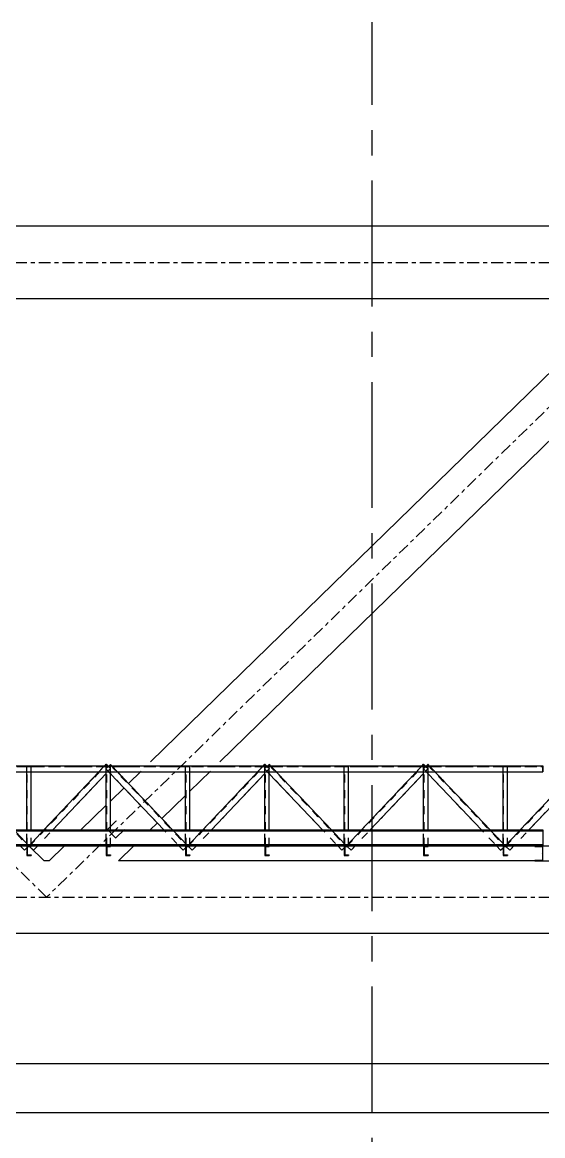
# Model space of a CAD drawing. Header units: millimetres. Extents: x 2368 to 8313, y 7493 to 11698.
# Drawn here: x 5866.5 to 5997.6, y 8937 to 9217.7 of the extents above; entities that cross this region are included whole.
import ezdxf

# ---------------------------------------------------------------- set-up
doc = ezdxf.new("R2010")
doc.units = ezdxf.units.MM
for name, pattern in [('CENTER', [50.8, 31.75, -6.35, 6.35, -6.35]), ('XKITLINE00', [0]), ('XKITLINE02', [4, 2, -2]), ('XKITLINE03', [6, 3, -1, 1, -1])]:
    doc.linetypes.add(name, pattern=pattern)
doc.styles.add('ROMANS', font='romans.shx')
doc.dimstyles.new('MD300', dxfattribs={"dimtxt": 2.5, "dimasz": 2.5, "dimexe": 1, "dimexo": 1, "dimgap": 0.5, "dimtad": 1, "dimdec": 1, "dimlfac": 50, "dimrnd": 0.5, "dimdsep": 46, "dimtxsty": 'ROMANS', "dimcen": 1, "dimclrd": 146, "dimclre": 146, "dimclrt": 30, "dimadec": 1, "dimazin": 2, "dimtfac": 1, "dimtdec": 1, "dimtmove": 0, "dimatfit": 1, "dimfxl": 1, "dimtolj": 1, "dimtzin": 0, "dimlwd": -1, "dimlwe": -1, "dimarcsym": 0})

# ---------------------------------------------------------------- blocks, each defined once
blk = doc.blocks.new('*D5')
at = {"color": 146, "transparency": 16777216}
for p, q in [((6312.59, 9032.28), (6312.59, 8954.12)), ((5216.59, 8977.65), (5216.59, 8954.12)), ((6310.09, 8955.12), (5219.09, 8955.12))]:
    blk.add_line(p, q, dxfattribs=at)
for points in [[(5219.09, 8955.54), (5219.09, 8954.7), (5216.59, 8955.12)], [(6310.09, 8955.54), (6310.09, 8954.7), (6312.59, 8955.12)]]:
    blk.add_solid(points, dxfattribs=at)
at = {"layer": 'Defpoints', "color": 0, "transparency": 16777216}
for p in [(6312.59, 9033.28), (5216.59, 8978.65), (5216.59, 8955.12)]:
    blk.add_point(p, dxfattribs=at)
at = {"color": 30, "transparency": 16777216, "insert": (5764.59, 8956.87), "char_height": 2.5, "attachment_point": 5, "style": 'ROMANS'}
blk.add_mtext('\\A1;54800', dxfattribs=at)
blk = doc.blocks.new('*D6')
at = {"color": 146, "transparency": 16777216}
for p, q in [((4120.59, 9032.28), (4120.59, 8941.84)), ((6312.59, 9032.28), (6312.59, 8941.84)), ((4123.09, 8942.84), (6310.09, 8942.84))]:
    blk.add_line(p, q, dxfattribs=at)
for points in [[(4123.09, 8943.25), (4123.09, 8942.42), (4120.59, 8942.84)], [(6310.09, 8943.25), (6310.09, 8942.42), (6312.59, 8942.84)]]:
    blk.add_solid(points, dxfattribs=at)
at = {"layer": 'Defpoints', "color": 0, "transparency": 16777216}
for p in [(4120.59, 9033.28), (6312.59, 9033.28), (6312.59, 8942.84)]:
    blk.add_point(p, dxfattribs=at)
at = {"color": 30, "transparency": 16777216, "insert": (5216.59, 8944.59), "char_height": 2.5, "attachment_point": 5, "style": 'ROMANS'}
blk.add_mtext('\\A1;109600', dxfattribs=at)

msp = doc.modelspace()

# ---------------------------------------------------------------- linework, layer by layer
at = {"color": 6, "linetype": 'CENTER'}
msp.add_line((5954.5882, 8739.6288), (5954.5882, 9217.681), dxfattribs=at)
at = {"color": 8, "linetype": 'XKITLINE00'}
for p, q in [((6248.2346, 9166.2624), (5738.5883, 9166.2624)), ((6018.4845, 9147.9824), (5738.5883, 9147.9824)), ((6018.4845, 9147.9824), (5898.7881, 9031.2055)), ((6035.8045, 9147.8356), (5916.2585, 9031.2055)), ((5896.445, 9028.9195), (5893.2311, 9025.7839)), ((5913.9154, 9028.9195), (5908.6884, 9023.82)), ((5892.0857, 9024.6665), (5888.6884, 9021.3521)), ((5907.5884, 9022.7468), (5901.6264, 9016.9302)), ((5887.5884, 9020.2789), (5881.2165, 9014.0624)), ((5900.481, 9015.8127), (5898.6869, 9014.0624)), ((5871.9549, 9006.2624), (5868.2364, 9009.8903)), ((5877.1165, 9010.0624), (5873.2215, 9006.2624)), ((5894.5869, 9010.0624), (5890.6919, 9006.2624)), ((5873.2215, 9006.2624), (5871.9549, 9006.2624)), ((5995.5884, 9006.2624), (5890.6919, 9006.2624)), ((6149.4519, 8987.9824), (5738.5882, 8987.9824))]:
    msp.add_line(p, q, dxfattribs=at)
at = {"color": 8, "linetype": 'XKITLINE03'}
for p, q in [((5872.5882, 8997.1224), (5708.5882, 9157.1224)), ((5738.5883, 9157.1224), (6269.5876, 9157.1224)), ((6036.5882, 9157.1224), (5872.5882, 8997.1225)), ((5887.9047, 9014.189), (5890.0807, 9016.3119)), ((5887.9047, 9014.189), (5890.0807, 9016.3119)), ((5887.9047, 9014.189), (5890.0807, 9016.3119)), ((5890.0276, 9012.013), (5887.9047, 9014.189)), ((5890.0276, 9012.013), (5887.9047, 9014.189)), ((5890.0276, 9012.013), (5887.9047, 9014.189)), ((5892.2036, 9014.1359), (5890.0276, 9012.013)), ((5892.2036, 9014.1359), (5890.0276, 9012.013)), ((5892.2036, 9014.1359), (5890.0276, 9012.013)), ((5890.0542, 9014.1624), (5890.0542, 9014.1624)), ((5738.5882, 8997.1224), (6183.0885, 8997.1224))]:
    msp.add_line(p, q, dxfattribs=at)
at = {"color": 3, "linetype": 'XKITLINE02'}
for p, q in [((5848.5667, 9030.4705), (5868.0223, 9009.9524)), ((5848.6828, 9030.5806), (5868.1384, 9010.0625)), ((5868.2547, 9009.9526), (5887.6723, 9030.5009)), ((5887.6723, 9030.5009), (5888.7189, 9029.5119)), ((5888.5667, 9030.4705), (5908.0223, 9009.9524)), ((5888.6828, 9030.5806), (5908.1384, 9010.0625)), ((5908.2547, 9009.9526), (5927.6723, 9030.5009)), ((5927.6723, 9030.5009), (5928.7189, 9029.5119)), ((5928.5667, 9030.4705), (5948.0223, 9009.9524)), ((5928.6828, 9030.5806), (5948.1384, 9010.0625)), ((5948.2547, 9009.9526), (5967.6723, 9030.5009)), ((5967.6723, 9030.5009), (5968.7189, 9029.5119)), ((5968.5667, 9030.4705), (5988.0223, 9009.9524)), ((5968.6828, 9030.5806), (5988.1384, 9010.0625)), ((5988.2547, 9009.9526), (6007.6723, 9030.5009)), ((5837.0882, 9030.0625), (5997.5885, 9030.0625)), ((5867.5884, 9028.7325), (5867.5884, 9030.0624)), ((5867.5884, 9030.0624), (5868.6884, 9030.0624)), ((5867.7284, 9010.0624), (5867.7284, 9030.0624)), ((5868.6884, 9028.7325), (5868.6884, 9030.0624)), ((5871.7576, 9013.8924), (5887.1985, 9030.2325)), ((5874.1196, 9014.0624), (5888.7189, 9029.5119)), ((5887.5217, 9029.4797), (5888.3156, 9030.2325)), ((5887.5217, 9029.4797), (5905.9336, 9010.0624)), ((5887.5217, 9029.4797), (5888.6884, 9028.2493)), ((5887.5884, 9028.7325), (5887.5884, 9030.0624)), ((5887.5884, 9030.0624), (5888.6884, 9030.0624)), ((5887.7284, 9010.0624), (5887.7284, 9030.0624)), ((5888.6884, 9028.7325), (5888.6884, 9030.0624)), ((5889.0129, 9030.2325), (5890.4352, 9028.7325)), ((5907.5884, 9028.7325), (5907.5884, 9030.0624)), ((5907.5884, 9030.0624), (5908.6884, 9030.0624)), ((5907.7284, 9010.0624), (5907.7284, 9030.0624)), ((5908.6884, 9028.7325), (5908.6884, 9030.0624)), ((5911.7576, 9013.8924), (5927.1985, 9030.2325)), ((5914.1196, 9014.0624), (5928.7189, 9029.5119)), ((5927.5217, 9029.4797), (5928.3156, 9030.2325)), ((5927.5217, 9029.4797), (5945.9336, 9010.0624)), ((5927.5217, 9029.4797), (5928.6884, 9028.2493)), ((5927.5884, 9028.7325), (5927.5884, 9030.0624)), ((5927.5884, 9030.0624), (5928.6884, 9030.0624)), ((5927.7284, 9010.0624), (5927.7284, 9030.0624)), ((5928.6884, 9028.7325), (5928.6884, 9030.0624)), ((5929.0129, 9030.2325), (5930.4352, 9028.7325)), ((5947.5884, 9028.7325), (5947.5884, 9030.0624)), ((5947.5884, 9030.0624), (5948.6884, 9030.0624)), ((5947.7284, 9010.0624), (5947.7284, 9030.0624)), ((5948.6884, 9028.7325), (5948.6884, 9030.0624)), ((5951.7576, 9013.8924), (5967.1985, 9030.2325)), ((5954.1196, 9014.0624), (5968.7189, 9029.5119)), ((5967.5217, 9029.4797), (5968.3156, 9030.2325)), ((5967.5217, 9029.4797), (5985.9336, 9010.0624)), ((5967.5217, 9029.4797), (5968.6884, 9028.2493)), ((5967.5884, 9028.7325), (5967.5884, 9030.0624)), ((5967.5884, 9030.0624), (5968.6884, 9030.0624)), ((5967.7284, 9010.0624), (5967.7284, 9030.0624)), ((5968.6884, 9028.7325), (5968.6884, 9030.0624)), ((5969.0129, 9030.2325), (5970.4352, 9028.7325)), ((5987.5884, 9028.7325), (5987.5884, 9030.0624)), ((5987.5884, 9030.0624), (5988.6884, 9030.0624)), ((5987.7284, 9010.0624), (5987.7284, 9030.0624)), ((5988.6884, 9028.7325), (5988.6884, 9030.0624)), ((5994.1196, 9014.0624), (6008.7189, 9029.5119)), ((5997.5885, 9030.2325), (5997.5885, 9030.2325)), ((5997.5885, 9030.2325), (5997.5885, 9028.7325)), ((5997.5885, 9030.0625), (5997.5885, 9028.7325)), ((5997.5885, 9028.7325), (5997.5885, 9028.7325)), ((5867.5884, 9010.0624), (5867.5884, 9014.0624)), ((5868.1385, 9010.0625), (5871.9183, 9014.0624)), ((5868.6884, 9010.0624), (5868.6884, 9014.0624)), ((5869.3014, 9008.9636), (5874.1196, 9014.0624)), ((5887.5884, 9010.0624), (5887.5884, 9014.0624)), ((5888.6884, 9010.0624), (5888.6884, 9014.0624)), ((5907.5884, 9010.0624), (5907.5884, 9014.0624)), ((5908.1385, 9010.0625), (5911.9183, 9014.0624)), ((5908.6884, 9010.0624), (5908.6884, 9014.0624)), ((5909.3014, 9008.9636), (5914.1196, 9014.0624)), ((5927.5884, 9010.0624), (5927.5884, 9014.0624)), ((5928.6884, 9010.0624), (5928.6884, 9014.0624)), ((5947.5884, 9010.0624), (5947.5884, 9014.0624)), ((5948.1385, 9010.0625), (5951.9183, 9014.0624)), ((5948.6884, 9010.0624), (5948.6884, 9014.0624)), ((5949.3014, 9008.9636), (5954.1196, 9014.0624)), ((5967.5884, 9010.0624), (5967.5884, 9014.0624)), ((5968.6884, 9010.0624), (5968.6884, 9014.0624)), ((5987.5884, 9010.0624), (5987.5884, 9014.0624)), ((5988.1385, 9010.0625), (5991.9183, 9014.0624)), ((5988.6884, 9010.0624), (5988.6884, 9014.0624)), ((5989.3014, 9008.9636), (5994.1196, 9014.0624)), ((5847.5884, 9010.0624), (5997.5885, 9010.0624)), ((5866.9774, 9008.9616), (5867.7284, 9009.6737)), ((5867.5884, 9010.0624), (5868.6884, 9010.0624)), ((5867.5884, 9010.0624), (5868.6884, 9010.0624)), ((5867.7284, 9009.6737), (5868.1384, 9010.0625)), ((5868.1385, 9010.0625), (5868.3141, 9009.8965)), ((5887.5884, 9010.0624), (5888.6884, 9010.0624)), ((5887.5884, 9010.0624), (5888.6884, 9010.0624)), ((5906.9774, 9008.9616), (5907.7284, 9009.6737)), ((5907.5884, 9010.0624), (5908.6884, 9010.0624)), ((5907.5884, 9010.0624), (5908.6884, 9010.0624)), ((5907.7284, 9009.6737), (5908.1384, 9010.0625)), ((5908.1385, 9010.0625), (5908.3141, 9009.8965)), ((5927.5884, 9010.0624), (5928.6884, 9010.0624)), ((5927.5884, 9010.0624), (5928.6884, 9010.0624)), ((5946.9774, 9008.9616), (5947.7284, 9009.6737)), ((5947.5884, 9010.0624), (5948.6884, 9010.0624)), ((5947.5884, 9010.0624), (5948.6884, 9010.0624)), ((5947.7284, 9009.6737), (5948.1384, 9010.0625)), ((5948.1385, 9010.0625), (5948.3141, 9009.8965)), ((5967.5884, 9010.0624), (5968.6884, 9010.0624)), ((5967.5884, 9010.0624), (5968.6884, 9010.0624)), ((5986.9774, 9008.9616), (5987.7284, 9009.6737)), ((5987.5884, 9010.0624), (5988.6884, 9010.0624)), ((5987.5884, 9010.0624), (5988.6884, 9010.0624)), ((5987.7284, 9009.6737), (5988.1384, 9010.0625)), ((5988.1385, 9010.0625), (5988.3141, 9009.8965)), ((5997.5885, 9010.3388), (5997.5885, 9010.0624))]:
    msp.add_line(p, q, dxfattribs=at)
at = {"color": 1, "linetype": 'XKITLINE03'}
for p, q in [((5868.1384, 9010.0625), (5848.6828, 9030.5806)), ((5887.556, 9030.6108), (5868.1385, 9010.0625)), ((5908.1384, 9010.0625), (5888.6828, 9030.5806)), ((5927.556, 9030.6108), (5908.1385, 9010.0625)), ((5948.1384, 9010.0625), (5928.6828, 9030.5806)), ((5967.556, 9030.6108), (5948.1385, 9010.0625)), ((5988.1384, 9010.0625), (5968.6828, 9030.5806)), ((6007.556, 9030.6108), (5988.1385, 9010.0625)), ((5837.0882, 9030.0625), (5997.5885, 9030.0625)), ((5867.5884, 9010.0624), (5867.5884, 9030.0624)), ((5887.5884, 9010.0624), (5887.5884, 9030.0624)), ((5907.5884, 9010.0624), (5907.5884, 9030.0624)), ((5927.5884, 9010.0624), (5927.5884, 9030.0624)), ((5947.5884, 9010.0624), (5947.5884, 9030.0624)), ((5967.5884, 9010.0624), (5967.5884, 9030.0624)), ((5987.5884, 9010.0624), (5987.5884, 9030.0624)), ((5837.0882, 9010.0624), (5997.5885, 9010.0624)), ((5867.5884, 9010.0624), (5867.5884, 9010.0624)), ((5887.5884, 9010.0624), (5887.5884, 9010.0624)), ((5907.5884, 9010.0624), (5907.5884, 9010.0624)), ((5927.5884, 9010.0624), (5927.5884, 9010.0624)), ((5947.5884, 9010.0624), (5947.5884, 9010.0624)), ((5967.5884, 9010.0624), (5967.5884, 9010.0624)), ((5987.5884, 9010.0624), (5987.5884, 9010.0624)), ((5997.5884, 9006.2624), (5997.5884, 9006.2624))]:
    msp.add_line(p, q, dxfattribs=at)
at = {"color": 7, "linetype": 'XKITLINE00'}
for p, q in [((5887.1985, 9030.2325), (5887.556, 9030.6108)), ((5887.556, 9030.6108), (5887.9564, 9030.2325)), ((5888.3156, 9030.2325), (5888.6828, 9030.5806)), ((5888.6828, 9030.5806), (5889.0129, 9030.2325)), ((5927.1985, 9030.2325), (5927.556, 9030.6108)), ((5927.556, 9030.6108), (5927.9564, 9030.2325)), ((5928.3156, 9030.2325), (5928.6828, 9030.5806)), ((5928.6828, 9030.5806), (5929.0129, 9030.2325)), ((5967.1985, 9030.2325), (5967.556, 9030.6108)), ((5967.556, 9030.6108), (5967.9564, 9030.2325)), ((5968.3156, 9030.2325), (5968.6828, 9030.5806)), ((5968.6828, 9030.5806), (5969.0129, 9030.2325)), ((5837.0882, 9030.2325), (5997.5885, 9030.2325)), ((5837.0882, 9028.7325), (5997.5885, 9028.7325)), ((5867.5884, 9014.0624), (5867.5884, 9028.7325)), ((5868.6884, 9014.0624), (5868.6884, 9028.7325)), ((5871.9183, 9014.0624), (5885.781, 9028.7325)), ((5874.1196, 9014.0624), (5887.5884, 9028.3156)), ((5887.5884, 9014.0624), (5887.5884, 9028.7325)), ((5888.6884, 9014.0624), (5888.6884, 9028.7325)), ((5888.6884, 9028.2493), (5902.1407, 9014.0624)), ((5890.4352, 9028.7325), (5904.3456, 9014.0624)), ((5907.5884, 9014.0624), (5907.5884, 9028.7325)), ((5908.6884, 9014.0624), (5908.6884, 9028.7325)), ((5911.9183, 9014.0624), (5925.781, 9028.7325)), ((5914.1196, 9014.0624), (5927.5884, 9028.3156)), ((5927.5884, 9014.0624), (5927.5884, 9028.7325)), ((5928.6884, 9014.0624), (5928.6884, 9028.7325)), ((5928.6884, 9028.2493), (5942.1407, 9014.0624)), ((5930.4352, 9028.7325), (5944.3456, 9014.0624)), ((5947.5884, 9014.0624), (5947.5884, 9028.7325)), ((5948.6884, 9014.0624), (5948.6884, 9028.7325)), ((5951.9183, 9014.0624), (5965.781, 9028.7325)), ((5954.1196, 9014.0624), (5967.5884, 9028.3156)), ((5967.5884, 9014.0624), (5967.5884, 9028.7325)), ((5968.6884, 9014.0624), (5968.6884, 9028.7325)), ((5968.6884, 9028.2493), (5982.1407, 9014.0624)), ((5970.4352, 9028.7325), (5984.3456, 9014.0624)), ((5987.5884, 9014.0624), (5987.5884, 9028.7325)), ((5988.6884, 9014.0624), (5988.6884, 9028.7325)), ((5991.9183, 9014.0624), (6005.781, 9028.7325)), ((5994.1196, 9014.0624), (6007.5884, 9028.3156)), ((5997.5885, 9028.7325), (5997.5885, 9030.2325)), ((5837.0882, 9014.0624), (5997.5885, 9014.0624)), ((5997.5885, 9013.8924), (5837.0882, 9013.8924)), ((5997.5885, 9013.786), (5837.0882, 9013.786)), ((5997.5885, 9014.0624), (5997.5885, 9010.3388)), ((5997.5885, 9010.3388), (5837.0882, 9010.3388)), ((5997.5885, 9010.2324), (5837.0882, 9010.2324)), ((5848.6884, 9010.0624), (5867.5884, 9010.0624)), ((5865.9336, 9010.0624), (5866.9774, 9008.9616)), ((5866.9774, 9008.9616), (5867.5884, 9009.541)), ((5867.5884, 9010.0624), (5867.5884, 9010.0624)), ((5867.5884, 9010.0624), (5867.5884, 9010.0624)), ((5867.5884, 9010.0624), (5868.6884, 9010.0624)), ((5867.5884, 9010.0624), (5867.5884, 9007.6624)), ((5867.5884, 9008.3337), (5867.7284, 9008.4737)), ((5867.7284, 9009.8496), (5868.6884, 9009.9264)), ((5867.7284, 9009.6737), (5867.9311, 9009.8658)), ((5867.7284, 9009.8496), (5867.7284, 9007.8752)), ((5868.3141, 9009.8965), (5869.3014, 9008.9636)), ((5868.6884, 9010.0624), (5887.5884, 9010.0624)), ((5868.6884, 9010.0624), (5868.6884, 9009.9264)), ((5869.3014, 9008.9636), (5870.3397, 9010.0624)), ((5887.5884, 9010.0624), (5888.6884, 9010.0624)), ((5887.5884, 9010.0624), (5887.5884, 9007.6624)), ((5887.5884, 9008.3337), (5887.7284, 9008.4737)), ((5887.7284, 9009.8496), (5888.6884, 9009.9264)), ((5887.7284, 9009.8496), (5887.7284, 9007.8752)), ((5888.6884, 9010.0624), (5907.5884, 9010.0624)), ((5888.6884, 9010.0624), (5888.6884, 9009.9264)), ((5905.9336, 9010.0624), (5906.9774, 9008.9616)), ((5906.9774, 9008.9616), (5907.5884, 9009.541)), ((5907.5884, 9010.0624), (5907.5884, 9010.0624)), ((5907.5884, 9010.0624), (5908.6884, 9010.0624)), ((5907.5884, 9010.0624), (5907.5884, 9007.6624)), ((5907.5884, 9008.3337), (5907.7284, 9008.4737)), ((5907.7284, 9009.8496), (5908.6884, 9009.9264)), ((5907.7284, 9009.6737), (5907.9311, 9009.8658)), ((5907.7284, 9009.8496), (5907.7284, 9007.8752)), ((5908.3141, 9009.8965), (5909.3014, 9008.9636)), ((5908.6884, 9010.0624), (5927.5884, 9010.0624)), ((5908.6884, 9010.0624), (5908.6884, 9009.9264)), ((5909.3014, 9008.9636), (5910.3397, 9010.0624)), ((5927.5884, 9010.0624), (5928.6884, 9010.0624)), ((5927.5884, 9010.0624), (5927.5884, 9007.6624)), ((5927.5884, 9008.3337), (5927.7284, 9008.4737)), ((5927.7284, 9009.8496), (5928.6884, 9009.9264)), ((5927.7284, 9009.8496), (5927.7284, 9007.8752)), ((5928.6884, 9010.0624), (5947.5884, 9010.0624)), ((5928.6884, 9010.0624), (5928.6884, 9009.9264)), ((5945.9336, 9010.0624), (5946.9774, 9008.9616)), ((5946.9774, 9008.9616), (5947.5884, 9009.541)), ((5947.5884, 9010.0624), (5948.6884, 9010.0624)), ((5947.5884, 9010.0624), (5947.5884, 9007.6624)), ((5947.5884, 9008.3337), (5947.7284, 9008.4737)), ((5947.7284, 9009.8496), (5948.6884, 9009.9264)), ((5947.7284, 9009.6737), (5947.9311, 9009.8658)), ((5947.7284, 9009.8496), (5947.7284, 9007.8752)), ((5948.3141, 9009.8965), (5949.3014, 9008.9636)), ((5948.6884, 9010.0624), (5967.5884, 9010.0624)), ((5948.6884, 9010.0624), (5948.6884, 9009.9264)), ((5949.3014, 9008.9636), (5950.3397, 9010.0624)), ((5967.5884, 9010.0624), (5967.5884, 9010.0624)), ((5967.5884, 9010.0624), (5967.5884, 9010.0624)), ((5967.5884, 9010.0624), (5968.6884, 9010.0624)), ((5967.5884, 9010.0624), (5967.5884, 9007.6624)), ((5967.5884, 9008.3337), (5967.7284, 9008.4737)), ((5967.7284, 9009.8496), (5968.6884, 9009.9264)), ((5967.7284, 9009.8496), (5967.7284, 9007.8752)), ((5968.6884, 9010.0624), (5987.5884, 9010.0624)), ((5968.6884, 9010.0624), (5968.6884, 9009.9264)), ((5985.9336, 9010.0624), (5986.9774, 9008.9616)), ((5986.9774, 9008.9616), (5987.5884, 9009.541)), ((5987.5884, 9010.0624), (5988.6884, 9010.0624)), ((5987.5884, 9010.0624), (5987.5884, 9007.6624)), ((5987.5884, 9008.3337), (5987.7284, 9008.4737)), ((5987.7284, 9009.8496), (5988.6884, 9009.9264)), ((5987.7284, 9009.6737), (5987.9311, 9009.8658)), ((5987.7284, 9009.8496), (5987.7284, 9007.8752)), ((5988.3141, 9009.8965), (5989.3014, 9008.9636)), ((5988.6884, 9010.0624), (5995.5884, 9010.0624)), ((5988.6884, 9010.0624), (5988.6884, 9009.9264)), ((5989.3014, 9008.9636), (5990.3397, 9010.0624)), ((5995.7884, 9009.8624), (5995.5884, 9010.0624)), ((5995.5884, 9010.0624), (5999.5884, 9010.0624)), ((5995.5884, 9010.0624), (5995.5884, 9009.8624)), ((5995.5884, 9009.8624), (5997.5234, 9009.8624)), ((5997.5234, 9009.8624), (5997.5234, 9006.4624)), ((5997.6534, 9007.9974), (5997.5234, 9008.1274)), ((5997.5885, 9010.3388), (5997.5885, 9010.0624)), ((5867.5884, 9007.6624), (5868.6884, 9007.6624)), ((5867.7284, 9007.8752), (5868.6884, 9007.7984)), ((5868.6458, 9007.6624), (5868.6884, 9007.705)), ((5868.6884, 9007.7984), (5868.6884, 9007.6624)), ((5887.5884, 9007.6624), (5888.6884, 9007.6624)), ((5887.7284, 9007.8752), (5888.6884, 9007.7984)), ((5888.6458, 9007.6624), (5888.6884, 9007.705)), ((5888.6884, 9007.7984), (5888.6884, 9007.6624)), ((5907.5884, 9007.6624), (5908.6884, 9007.6624)), ((5907.7284, 9007.8752), (5908.6884, 9007.7984)), ((5908.6458, 9007.6624), (5908.6884, 9007.705)), ((5908.6884, 9007.7984), (5908.6884, 9007.6624)), ((5927.5884, 9007.6624), (5928.6884, 9007.6624)), ((5927.7284, 9007.8752), (5928.6884, 9007.7984)), ((5928.6458, 9007.6624), (5928.6884, 9007.705)), ((5928.6884, 9007.7984), (5928.6884, 9007.6624)), ((5947.5884, 9007.6624), (5948.6884, 9007.6624)), ((5947.7284, 9007.8752), (5948.6884, 9007.7984)), ((5948.6458, 9007.6624), (5948.6884, 9007.705)), ((5948.6884, 9007.7984), (5948.6884, 9007.6624)), ((5967.5884, 9007.6624), (5968.6884, 9007.6624)), ((5967.7284, 9007.8752), (5968.6884, 9007.7984)), ((5968.6458, 9007.6624), (5968.6884, 9007.705)), ((5968.6884, 9007.7984), (5968.6884, 9007.6624)), ((5987.5884, 9007.6624), (5988.6884, 9007.6624)), ((5987.7284, 9007.8752), (5988.6884, 9007.7984)), ((5988.6458, 9007.6624), (5988.6884, 9007.705)), ((5988.6884, 9007.7984), (5988.6884, 9007.6624)), ((5995.5884, 9006.4624), (5997.5234, 9006.4624)), ((5995.5884, 9006.4624), (5995.5884, 9006.2624)), ((5995.5884, 9006.2624), (5999.5884, 9006.2624))]:
    msp.add_line(p, q, dxfattribs=at)
at = {"color": 1, "linetype": 'XKITLINE00'}
for p, q in [((5887.5522, 9030.6016), (5887.5522, 9030.6016)), ((5888.6789, 9030.5714), (5888.6789, 9030.5714)), ((5927.5522, 9030.6016), (5927.5522, 9030.6016)), ((5928.6789, 9030.5714), (5928.6789, 9030.5714)), ((5967.5522, 9030.6016), (5967.5522, 9030.6016)), ((5968.6789, 9030.5714), (5968.6789, 9030.5714)), ((5867.5846, 9030.0532), (5867.5846, 9030.0532)), ((5887.5846, 9030.0532), (5887.5846, 9030.0532)), ((5907.5846, 9030.0532), (5907.5846, 9030.0532)), ((5927.5846, 9030.0532), (5927.5846, 9030.0532)), ((5947.5846, 9030.0532), (5947.5846, 9030.0532)), ((5967.5846, 9030.0532), (5967.5846, 9030.0532)), ((5987.5846, 9030.0532), (5987.5846, 9030.0532)), ((5997.5847, 9030.0532), (5997.5847, 9030.0532)), ((5997.5847, 9030.0532), (5997.5847, 9030.0532)), ((5867.5846, 9010.0532), (5867.5846, 9010.0532)), ((5867.5846, 9010.0532), (5867.5846, 9010.0532)), ((5868.1346, 9010.0533), (5868.1346, 9010.0533)), ((5868.1346, 9010.0532), (5868.1346, 9010.0532)), ((5887.5846, 9010.0532), (5887.5846, 9010.0532)), ((5887.5846, 9010.0532), (5887.5846, 9010.0532)), ((5907.5846, 9010.0532), (5907.5846, 9010.0532)), ((5907.5846, 9010.0532), (5907.5846, 9010.0532)), ((5908.1346, 9010.0533), (5908.1346, 9010.0533)), ((5908.1346, 9010.0532), (5908.1346, 9010.0532)), ((5927.5846, 9010.0532), (5927.5846, 9010.0532)), ((5927.5846, 9010.0532), (5927.5846, 9010.0532)), ((5947.5846, 9010.0532), (5947.5846, 9010.0532)), ((5947.5846, 9010.0532), (5947.5846, 9010.0532)), ((5948.1346, 9010.0533), (5948.1346, 9010.0533)), ((5948.1346, 9010.0532), (5948.1346, 9010.0532)), ((5967.5846, 9010.0532), (5967.5846, 9010.0532)), ((5967.5846, 9010.0532), (5967.5846, 9010.0532)), ((5987.5846, 9010.0532), (5987.5846, 9010.0532)), ((5987.5846, 9010.0532), (5987.5846, 9010.0532)), ((5988.1346, 9010.0533), (5988.1346, 9010.0533)), ((5988.1346, 9010.0532), (5988.1346, 9010.0532)), ((5997.5846, 9010.0532), (5997.5846, 9010.0532)), ((5997.5847, 9010.0532), (5997.5847, 9010.0532)), ((5997.5846, 9006.2532), (5997.5846, 9006.2532))]:
    msp.add_line(p, q, dxfattribs=at)
for centre in [(5887.556, 9030.6108), (5888.6828, 9030.5806), (5927.556, 9030.6108), (5928.6828, 9030.5806), (5967.556, 9030.6108), (5968.6828, 9030.5806), (5867.5884, 9030.0624), (5887.5884, 9030.0624), (5907.5884, 9030.0624), (5927.5884, 9030.0624), (5947.5884, 9030.0624), (5967.5884, 9030.0624), (5987.5884, 9030.0624), (5997.5885, 9030.0625), (5997.5885, 9030.0625), (5867.5884, 9010.0624), (5867.5884, 9010.0624), (5868.1384, 9010.0625), (5868.1385, 9010.0625), (5887.5884, 9010.0624), (5887.5884, 9010.0624), (5907.5884, 9010.0624), (5907.5884, 9010.0624), (5908.1384, 9010.0625), (5908.1385, 9010.0625), (5927.5884, 9010.0624), (5927.5884, 9010.0624), (5947.5884, 9010.0624), (5947.5884, 9010.0624), (5948.1384, 9010.0625), (5948.1385, 9010.0625), (5967.5884, 9010.0624), (5967.5884, 9010.0624), (5987.5884, 9010.0624), (5987.5884, 9010.0624), (5988.1384, 9010.0625), (5988.1385, 9010.0625), (5997.5885, 9010.0624), (5997.5885, 9010.0624), (5997.5884, 9006.2624)]:
    msp.add_circle(centre, 0.01, dxfattribs=at)
at = {"color": 8, "linetype": 'XKITLINE00'}
for centre in [(5887.9047, 9014.189), (5887.9047, 9014.189), (5887.9047, 9014.189), (5887.9047, 9014.189), (5887.9047, 9014.189), (5887.9047, 9014.189), (5890.0542, 9014.1624), (5890.0807, 9016.3119), (5890.0807, 9016.3119), (5890.0807, 9016.3119), (5892.2036, 9014.1359), (5892.2036, 9014.1359), (5892.2036, 9014.1359), (5890.0276, 9012.013), (5890.0276, 9012.013), (5890.0276, 9012.013), (5890.0276, 9012.013), (5890.0276, 9012.013), (5890.0276, 9012.013), (5872.5882, 8997.1225), (5872.5882, 8997.1224)]:
    msp.add_circle(centre, 0.01, dxfattribs=at)

# ---------------------------------------------------------------- dimensions: what is measured, and where the dimension line sits
at = {"color": 146}
dim = msp.add_linear_dim(base=(6312.5891, 8942.8374), p1=(4120.5873, 9033.2776), p2=(6312.5891, 9033.2776), dimstyle='MD300', dxfattribs=at)
dim.commit()
dim.dimension.update_dxf_attribs({"geometry": '*D6', "text_midpoint": (5216.5882, 8944.5874)})
dim = msp.add_linear_dim(base=(5216.5882, 8955.1184), p1=(6312.5891, 9033.2776), p2=(5216.5882, 8978.6549), angle=180, dimstyle='MD300', dxfattribs=at)
dim.commit()
dim.dimension.update_dxf_attribs({"geometry": '*D5', "text_midpoint": (5764.5886, 8956.8684)})

doc.saveas('drawing.dxf')
